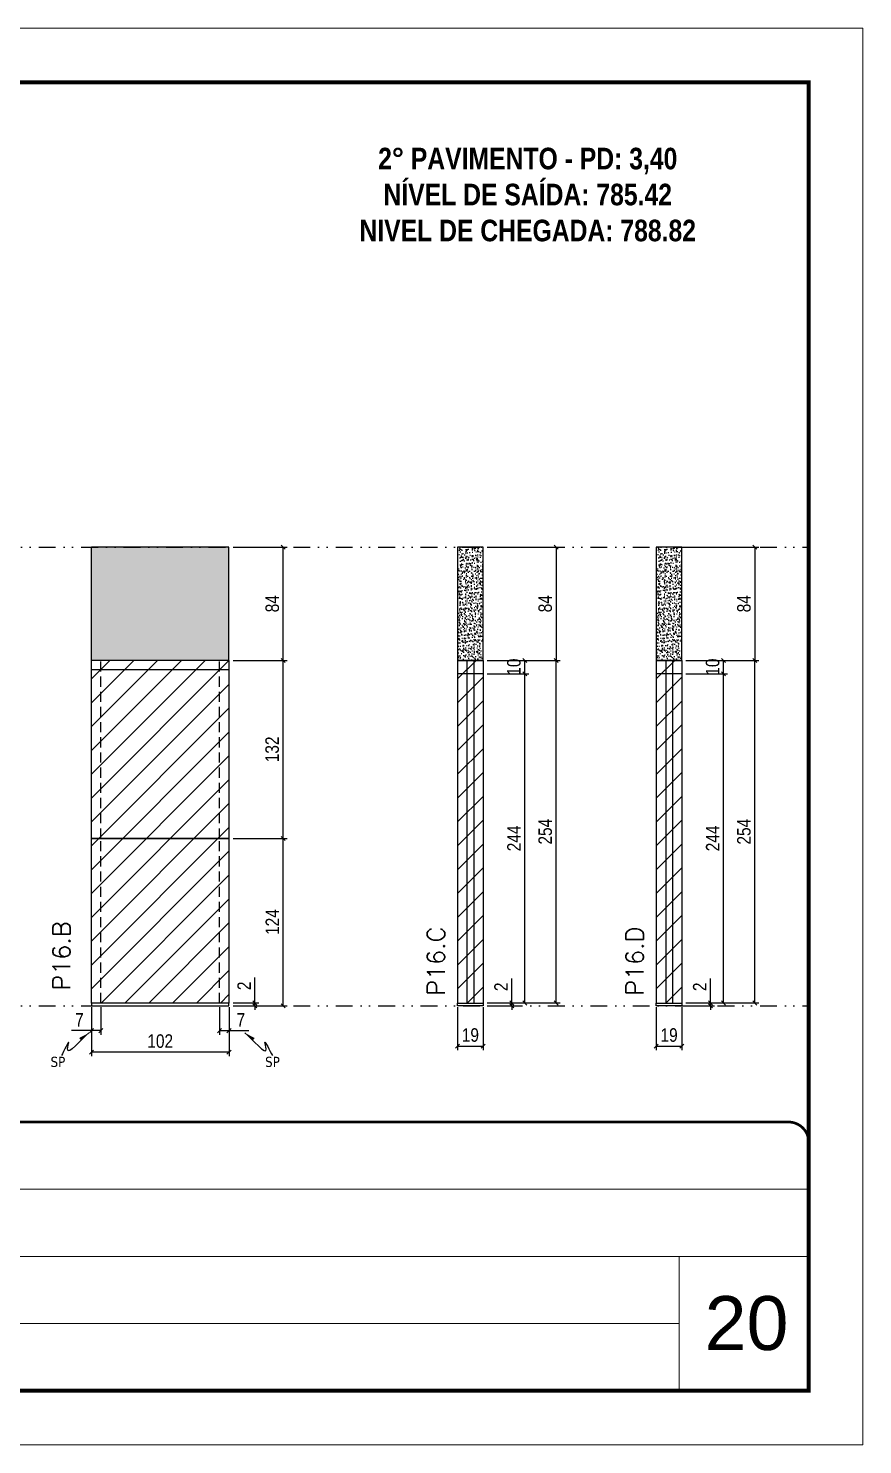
# Model space of a CAD drawing. Extents: x 2201 to 8455, y 252 to 7045.
# Drawn here: x 7836 to 8455, y 1400 to 2450 of the extents above; entities that cross this region are included whole.
import ezdxf

# ---------------------------------------------------------------- set-up
doc = ezdxf.new("R2010")
doc.units = 0
for name, pattern in [('CONTINUO', [0]), ('DASHED', [0.75, 0.5, -0.25]), ('DIVIDE2', [0.625, 0.25, -0.125, 0, -0.125, 0, -0.125]), ('HIDDEN', [0.375, 0.25, -0.125])]:
    doc.linetypes.add(name, pattern=pattern)
for name, color, linetype, lineweight in [('CARIMBO', 255, 'Continuous', 9), ('Folhas', 255, 'Continuous', 9), ('Hachura', 251, 'Continuous', 9), ('SARRAFO DE PRESSAO', 251, 'DASHED', 9), ('Texto Seção', 7, 'Continuous', 15)]:
    doc.layers.add(name, color=color, linetype=linetype, lineweight=lineweight)
for name, color, linetype in [('COTA', 241, 'Continuous'), ('NOMENCLATURA', 7, 'Continuous'), ('Nível', 160, 'Continuous'), ('Painéis', 200, 'Continuous'), ('SARR_2.2x7', 40, 'Continuous'), ('Sarrafo de Pressão', 42, 'HIDDEN'), ('texto', 7, 'Continuous')]:
    doc.layers.add(name, color=color, linetype=linetype)
doc.styles.add('ARIAL', font='arial.ttf')
doc.styles.add('COTA TECNICA', font='techl___.ttf', dxfattribs={"height": 10})
doc.styles.add('COTA TECNICA-50', font='techl___.ttf', dxfattribs={"height": 10})
doc.styles.add('REGUA-120', font='ROMANS.shx', dxfattribs={"height": 15})
doc.styles.add('ROMANC', font='techb___.ttf', dxfattribs={"height": 2.5})
doc.styles.get("Standard").update_dxf_attribs({"font": 'arial.ttf'})
doc.dimstyles.new('COTA PAINEL-50', dxfattribs={"dimtxt": 10, "dimasz": 3, "dimexe": 3, "dimexo": 3, "dimgap": 3, "dimtad": 1, "dimdec": 1, "dimzin": 12, "dimdsep": 46, "dimtxsty": 'COTA TECNICA-50', "dimblk1": 'OBLIQUE', "dimblk2": 'OBLIQUE', "dimsah": 1, "dimcen": 0.9, "dimclrd": 4, "dimclre": 4, "dimclrt": 240, "dimadec": 1, "dimazin": 3, "dimtfac": 1, "dimtdec": 1, "dimtmove": 0, "dimatfit": 3, "dimfxl": 1, "dimtolj": 1, "dimtzin": 12, "dimarcsym": 0})
doc.dimstyles.new('PAINEL', dxfattribs={"dimtxt": 10, "dimasz": 3, "dimexe": 3, "dimexo": 3, "dimgap": 3, "dimtad": 1, "dimdec": 1, "dimzin": 12, "dimdsep": 46, "dimtxsty": 'COTA TECNICA', "dimblk1": 'OBLIQUE', "dimblk2": 'OBLIQUE', "dimsah": 1, "dimcen": 0.9, "dimclrd": 4, "dimclre": 4, "dimclrt": 240, "dimadec": 1, "dimazin": 3, "dimtfac": 1, "dimtdec": 1, "dimtmove": 0, "dimatfit": 3, "dimfxl": 1, "dimtolj": 1, "dimtzin": 12, "dimarcsym": 0})
doc.dimstyles.get("Standard").update_dxf_attribs({"dimtxt": 0.18, "dimasz": 0.18, "dimexe": 0.18, "dimexo": 0.0625, "dimgap": 0.09, "dimtad": 0, "dimtih": 1, "dimtoh": 1, "dimdec": 4, "dimzin": 0, "dimdsep": 46, "dimtxsty": 'Standard', "dimcen": 0.09, "dimadec": 0, "dimazin": 0, "dimtfac": 1, "dimtdec": 4, "dimtofl": 0, "dimtmove": 0, "dimatfit": 3, "dimfxl": 1, "dimtolj": 1, "dimtzin": 0, "dimarcsym": 0})

# ---------------------------------------------------------------- blocks, each defined once
blk = doc.blocks.new('9999999999')
at = {"color": 30, "linetype": 'CONTINUO'}
for p, q in [((98564.6, 34379.6), (99584, 34379.6)), ((98564.6, 34329.8), (99488, 34329.8)), ((99584, 34329.8), (99488, 34329.8)), ((99488, 34329.8), (99488, 34230.2)), ((98564.6, 34280), (99488, 34280))]:
    blk.add_line(p, q, dxfattribs=at)
at = {"color": 30, "linetype": 'CONTINUO', "const_width": 2}
blk.add_lwpolyline([(99584, 34230.2), (99584, 34414.4, 0.414214), (99569, 34429.4), (98229, 34429.4, 0.414214), (98214, 34414.4), (98214, 34245.2, 0.414214), (98229, 34230.2), (99584, 34230.2)], format="xyb", dxfattribs=at)
at = {"layer": 'Folhas'}
blk.add_lwpolyline([(98139, 34190.2), (99624, 34190.2), (99624, 35240.2), (98139, 35240.2)], close=True, dxfattribs=at)
at = {"layer": 'Folhas', "color": 30, "const_width": 3}
blk.add_lwpolyline([(98214, 34230.2), (99584, 34230.2), (99584, 35200.2), (98214, 35200.2)], close=True, dxfattribs=at)
blk = doc.blocks.new('_Oblique')
at = {"color": 0, "linetype": 'ByBlock', "lineweight": -2}
blk.add_line((-0.5, -0.5), (0.5, 0.5), dxfattribs=at)
blk = doc.blocks.new('*D197')
at = {"layer": 'COTA', "color": 4, "lineweight": -2, "transparency": 16777216}
for p, q in [((8154.6, 1724.8), (8154.6, 1692.9)), ((8173.6, 1724.8), (8173.6, 1692.9)), ((8154.6, 1695.9), (8173.6, 1695.9))]:
    blk.add_line(p, q, dxfattribs=at)
at = {"layer": 'Defpoints', "color": 0, "transparency": 16777216}
for p in [(8154.6, 1727.8), (8173.6, 1727.8), (8173.6, 1695.9)]:
    blk.add_point(p, dxfattribs=at)
at = {"layer": 'COTA', "color": 4, "lineweight": -2, "transparency": 16777216, "xscale": 3, "yscale": 3, "zscale": 3, "rotation": 180}
blk.add_blockref('_Oblique', (8154.6, 1695.9), dxfattribs=at)
at = {"layer": 'COTA', "color": 4, "lineweight": -2, "transparency": 16777216, "xscale": 3, "yscale": 3, "zscale": 3}
blk.add_blockref('_Oblique', (8173.6, 1695.9), dxfattribs=at)
at = {"layer": 'COTA', "color": 240, "transparency": 16777216, "insert": (8164.1, 1704), "char_height": 10, "attachment_point": 5, "style": 'COTA TECNICA'}
blk.add_mtext('\\A1;19', dxfattribs=at)
blk = doc.blocks.new('*D198')
at = {"layer": 'COTA', "color": 4, "lineweight": -2, "transparency": 16777216}
for p, q in [((8194.8, 1727.8), (8194.8, 1745.9)), ((8176.6, 1727.8), (8197.8, 1727.8)), ((8176.6, 1725.8), (8197.8, 1725.8)), ((8194.8, 1725.8), (8194.8, 1727.8)), ((8194.8, 1725.8), (8194.8, 1722.8))]:
    blk.add_line(p, q, dxfattribs=at)
at = {"layer": 'Defpoints', "color": 0, "transparency": 16777216}
for p in [(8173.6, 1727.8), (8173.6, 1725.8), (8194.8, 1727.8)]:
    blk.add_point(p, dxfattribs=at)
at = {"layer": 'COTA', "color": 4, "lineweight": -2, "transparency": 16777216, "xscale": 3, "yscale": 3, "zscale": 3}
for p, rotation in [((8194.8, 1727.8), 270), ((8194.8, 1725.8), 90)]:
    blk.add_blockref('_Oblique', p, dxfattribs=dict(at, rotation=rotation))
at = {"layer": 'COTA', "color": 240, "transparency": 16777216, "insert": (8186.8, 1739.8), "char_height": 10, "attachment_point": 5, "rotation": 90, "style": 'COTA TECNICA-50'}
blk.add_mtext('\\A1;2', dxfattribs=at)
blk = doc.blocks.new('*D658')
at = {"layer": 'COTA', "color": 4, "linetype": 'ByBlock', "lineweight": -2, "transparency": 16777216}
for p, q in [((8176.6, 2065.8), (8230.7, 2065.8)), ((8227.7, 2065.8), (8227.7, 1981.8)), ((8176.6, 1981.8), (8230.7, 1981.8))]:
    blk.add_line(p, q, dxfattribs=at)
at = {"layer": 'Defpoints', "color": 0, "linetype": 'ByBlock', "transparency": 16777216}
for p in [(8173.6, 2065.8), (8173.6, 1981.8), (8227.7, 1981.8)]:
    blk.add_point(p, dxfattribs=at)
at = {"layer": 'COTA', "color": 4, "linetype": 'ByBlock', "lineweight": -2, "transparency": 16777216, "xscale": 3, "yscale": 3, "zscale": 3}
for p, rotation in [((8227.7, 2065.8), 90), ((8227.7, 1981.8), 270)]:
    blk.add_blockref('_Oblique', p, dxfattribs=dict(at, rotation=rotation))
at = {"layer": 'COTA', "color": 240, "linetype": 'ByBlock', "transparency": 16777216, "insert": (8219.6, 2023.8), "char_height": 10, "attachment_point": 5, "rotation": 90, "style": 'COTA TECNICA'}
blk.add_mtext('\\A1;84', dxfattribs=at)
blk = doc.blocks.new('*D199')
at = {"layer": 'COTA', "color": 4, "lineweight": -2, "transparency": 16777216}
for p, q in [((8176.6, 1981.8), (8207.5, 1981.8)), ((8204.5, 1971.8), (8204.5, 1981.8)), ((8176.6, 1971.8), (8207.5, 1971.8))]:
    blk.add_line(p, q, dxfattribs=at)
at = {"layer": 'Defpoints', "color": 0, "transparency": 16777216}
for p in [(8173.6, 1981.8), (8204.5, 1981.8), (8173.6, 1971.8)]:
    blk.add_point(p, dxfattribs=at)
at = {"layer": 'COTA', "color": 4, "lineweight": -2, "transparency": 16777216, "xscale": 3, "yscale": 3, "zscale": 3}
for p, rotation in [((8204.5, 1981.8), 90), ((8204.5, 1971.8), 270)]:
    blk.add_blockref('_Oblique', p, dxfattribs=dict(at, rotation=rotation))
at = {"layer": 'COTA', "color": 240, "transparency": 16777216, "insert": (8196.4, 1976.8), "char_height": 10, "attachment_point": 5, "rotation": 90, "style": 'COTA TECNICA-50'}
blk.add_mtext('\\A1;10', dxfattribs=at)
blk = doc.blocks.new('*D659')
at = {"layer": 'COTA', "color": 4, "lineweight": -2, "transparency": 16777216}
for p, q in [((8176.6, 1971.8), (8207.5, 1971.8)), ((8204.5, 1727.8), (8204.5, 1971.8)), ((8176.6, 1727.8), (8207.5, 1727.8))]:
    blk.add_line(p, q, dxfattribs=at)
at = {"layer": 'Defpoints', "color": 0, "transparency": 16777216}
for p in [(8173.6, 1971.8), (8204.5, 1971.8), (8173.6, 1727.8)]:
    blk.add_point(p, dxfattribs=at)
at = {"layer": 'COTA', "color": 4, "lineweight": -2, "transparency": 16777216, "xscale": 3, "yscale": 3, "zscale": 3}
for p, rotation in [((8204.5, 1971.8), 90), ((8204.5, 1727.8), 270)]:
    blk.add_blockref('_Oblique', p, dxfattribs=dict(at, rotation=rotation))
at = {"layer": 'COTA', "color": 240, "transparency": 16777216, "insert": (8196.4, 1849.8), "char_height": 10, "attachment_point": 5, "rotation": 90, "style": 'COTA TECNICA'}
blk.add_mtext('\\A1;244', dxfattribs=at)
blk = doc.blocks.new('*D200')
at = {"layer": 'COTA', "color": 4, "lineweight": -2, "transparency": 16777216}
for p, q in [((7883.2, 1724.8), (7883.2, 1688.4)), ((7985.2, 1724.8), (7985.2, 1688.4)), ((7985.2, 1691.4), (7883.2, 1691.4))]:
    blk.add_line(p, q, dxfattribs=at)
at = {"layer": 'Defpoints', "color": 0, "transparency": 16777216}
for p in [(7883.2, 1727.8), (7985.2, 1727.8), (7883.2, 1691.4)]:
    blk.add_point(p, dxfattribs=at)
at = {"layer": 'COTA', "color": 4, "lineweight": -2, "transparency": 16777216, "xscale": 3, "yscale": 3, "zscale": 3, "rotation": 180}
blk.add_blockref('_Oblique', (7883.2, 1691.4), dxfattribs=at)
at = {"layer": 'COTA', "color": 4, "lineweight": -2, "transparency": 16777216, "xscale": 3, "yscale": 3, "zscale": 3}
blk.add_blockref('_Oblique', (7985.2, 1691.4), dxfattribs=at)
at = {"layer": 'COTA', "color": 240, "transparency": 16777216, "insert": (7934.2, 1699.5), "char_height": 10, "attachment_point": 5, "style": 'COTA TECNICA'}
blk.add_mtext('\\A1;102', dxfattribs=at)
blk = doc.blocks.new('*D201')
at = {"layer": 'COTA', "color": 4, "lineweight": -2, "transparency": 16777216}
for p, q in [((7978.2, 1724.8), (7978.2, 1704.3)), ((7985.2, 1722.8), (7985.2, 1704.3)), ((7978.2, 1707.3), (7985.2, 1707.3)), ((7985.2, 1707.3), (7999.9, 1707.3))]:
    blk.add_line(p, q, dxfattribs=at)
at = {"layer": 'Defpoints', "color": 0, "transparency": 16777216}
for p in [(7978.2, 1727.8), (7985.2, 1725.8), (7985.2, 1707.3)]:
    blk.add_point(p, dxfattribs=at)
at = {"layer": 'COTA', "color": 4, "lineweight": -2, "transparency": 16777216, "xscale": 3, "yscale": 3, "zscale": 3, "rotation": 180}
blk.add_blockref('_Oblique', (7978.2, 1707.3), dxfattribs=at)
at = {"layer": 'COTA', "color": 4, "lineweight": -2, "transparency": 16777216, "xscale": 3, "yscale": 3, "zscale": 3}
blk.add_blockref('_Oblique', (7985.2, 1707.3), dxfattribs=at)
at = {"layer": 'COTA', "color": 240, "transparency": 16777216, "insert": (7994, 1715.3), "char_height": 10, "attachment_point": 5, "style": 'COTA TECNICA-50'}
blk.add_mtext('\\A1;7', dxfattribs=at)
blk = doc.blocks.new('*D202')
at = {"layer": 'COTA', "color": 4, "lineweight": -2, "transparency": 16777216}
for p, q in [((7883.2, 1722.8), (7883.2, 1704.3)), ((7890.2, 1724.8), (7890.2, 1704.3)), ((7883.2, 1707.3), (7868.4, 1707.3)), ((7890.2, 1707.3), (7883.2, 1707.3))]:
    blk.add_line(p, q, dxfattribs=at)
at = {"layer": 'Defpoints', "color": 0, "transparency": 16777216}
for p in [(7883.2, 1725.8), (7890.2, 1727.8), (7883.2, 1707.3)]:
    blk.add_point(p, dxfattribs=at)
at = {"layer": 'COTA', "color": 4, "lineweight": -2, "transparency": 16777216, "xscale": 3, "yscale": 3, "zscale": 3, "rotation": 180}
blk.add_blockref('_Oblique', (7883.2, 1707.3), dxfattribs=at)
at = {"layer": 'COTA', "color": 4, "lineweight": -2, "transparency": 16777216, "xscale": 3, "yscale": 3, "zscale": 3}
blk.add_blockref('_Oblique', (7890.2, 1707.3), dxfattribs=at)
at = {"layer": 'COTA', "color": 240, "transparency": 16777216, "insert": (7874.3, 1715.3), "char_height": 10, "attachment_point": 5, "style": 'COTA TECNICA-50'}
blk.add_mtext('\\A1;7', dxfattribs=at)
blk = doc.blocks.new('*D203')
at = {"layer": 'COTA', "color": 4, "linetype": 'ByBlock', "lineweight": -2, "transparency": 16777216}
for p, q in [((7988.2, 1849.8), (8028.4, 1849.8)), ((8025.4, 1725.8), (8025.4, 1849.8)), ((7988.2, 1725.8), (8028.4, 1725.8))]:
    blk.add_line(p, q, dxfattribs=at)
at = {"layer": 'Defpoints', "color": 0, "linetype": 'ByBlock', "transparency": 16777216}
for p in [(7985.2, 1849.8), (8025.4, 1849.8), (7985.2, 1725.8)]:
    blk.add_point(p, dxfattribs=at)
at = {"layer": 'COTA', "color": 4, "linetype": 'ByBlock', "lineweight": -2, "transparency": 16777216, "xscale": 3, "yscale": 3, "zscale": 3}
for p, rotation in [((8025.4, 1849.8), 90), ((8025.4, 1725.8), 270)]:
    blk.add_blockref('_Oblique', p, dxfattribs=dict(at, rotation=rotation))
at = {"layer": 'COTA', "color": 240, "linetype": 'ByBlock', "transparency": 16777216, "insert": (8017.3, 1787.8), "char_height": 10, "attachment_point": 5, "rotation": 90, "style": 'COTA TECNICA'}
blk.add_mtext('\\A1;124', dxfattribs=at)
blk = doc.blocks.new('*D204')
at = {"layer": 'COTA', "color": 4, "lineweight": -2, "transparency": 16777216}
for p, q in [((8004.4, 1727.8), (8004.4, 1746.6)), ((7988.2, 1727.8), (8007.4, 1727.8)), ((7988.2, 1725.8), (8007.4, 1725.8)), ((8004.4, 1725.8), (8004.4, 1727.8)), ((8004.4, 1725.8), (8004.4, 1722.8))]:
    blk.add_line(p, q, dxfattribs=at)
at = {"layer": 'Defpoints', "color": 0, "transparency": 16777216}
for p in [(7985.2, 1727.8), (7985.2, 1725.8), (8004.4, 1725.8)]:
    blk.add_point(p, dxfattribs=at)
at = {"layer": 'COTA', "color": 4, "lineweight": -2, "transparency": 16777216, "xscale": 3, "yscale": 3, "zscale": 3}
for p, rotation in [((8004.4, 1727.8), 270), ((8004.4, 1725.8), 90)]:
    blk.add_blockref('_Oblique', p, dxfattribs=dict(at, rotation=rotation))
at = {"layer": 'COTA', "color": 240, "transparency": 16777216, "insert": (7996.4, 1740.5), "char_height": 10, "attachment_point": 5, "rotation": 90, "style": 'COTA TECNICA-50'}
blk.add_mtext('\\A1;2', dxfattribs=at)
blk = doc.blocks.new('*D205')
at = {"layer": 'COTA', "color": 4, "linetype": 'ByBlock', "lineweight": -2, "transparency": 16777216}
for p, q in [((7988.2, 1849.8), (8028.4, 1849.8)), ((8025.4, 1725.8), (8025.4, 1849.8)), ((7988.2, 1725.8), (8028.4, 1725.8))]:
    blk.add_line(p, q, dxfattribs=at)
at = {"layer": 'Defpoints', "color": 0, "linetype": 'ByBlock', "transparency": 16777216}
for p in [(7985.2, 1849.8), (8025.4, 1849.8), (7985.2, 1725.8)]:
    blk.add_point(p, dxfattribs=at)
at = {"layer": 'COTA', "color": 4, "linetype": 'ByBlock', "lineweight": -2, "transparency": 16777216, "xscale": 3, "yscale": 3, "zscale": 3}
for p, rotation in [((8025.4, 1849.8), 90), ((8025.4, 1725.8), 270)]:
    blk.add_blockref('_Oblique', p, dxfattribs=dict(at, rotation=rotation))
at = {"layer": 'COTA', "color": 240, "linetype": 'ByBlock', "transparency": 16777216, "insert": (8017.3, 1787.8), "char_height": 10, "attachment_point": 5, "rotation": 90, "style": 'COTA TECNICA'}
blk.add_mtext('\\A1;124', dxfattribs=at)
blk = doc.blocks.new('*D206')
at = {"layer": 'COTA', "color": 4, "lineweight": -2, "transparency": 16777216}
for p, q in [((8176.6, 1981.8), (8230.7, 1981.8)), ((8227.7, 1727.8), (8227.7, 1981.8)), ((8176.6, 1727.8), (8230.7, 1727.8))]:
    blk.add_line(p, q, dxfattribs=at)
at = {"layer": 'Defpoints', "color": 0, "transparency": 16777216}
for p in [(8173.6, 1981.8), (8227.7, 1981.8), (8173.6, 1727.8)]:
    blk.add_point(p, dxfattribs=at)
at = {"layer": 'COTA', "color": 4, "lineweight": -2, "transparency": 16777216, "xscale": 3, "yscale": 3, "zscale": 3}
for p, rotation in [((8227.7, 1981.8), 90), ((8227.7, 1727.8), 270)]:
    blk.add_blockref('_Oblique', p, dxfattribs=dict(at, rotation=rotation))
at = {"layer": 'COTA', "color": 240, "transparency": 16777216, "insert": (8219.6, 1854.8), "char_height": 10, "attachment_point": 5, "rotation": 90, "style": 'COTA TECNICA'}
blk.add_mtext('\\A1;254', dxfattribs=at)
blk = doc.blocks.new('*D207')
at = {"layer": 'COTA', "color": 4, "lineweight": -2, "transparency": 16777216}
for p, q in [((8301.9, 1724.8), (8301.9, 1692.9)), ((8320.9, 1724.8), (8320.9, 1692.9)), ((8301.9, 1695.9), (8320.9, 1695.9))]:
    blk.add_line(p, q, dxfattribs=at)
at = {"layer": 'Defpoints', "color": 0, "transparency": 16777216}
for p in [(8301.9, 1727.8), (8320.9, 1727.8), (8320.9, 1695.9)]:
    blk.add_point(p, dxfattribs=at)
at = {"layer": 'COTA', "color": 4, "lineweight": -2, "transparency": 16777216, "xscale": 3, "yscale": 3, "zscale": 3, "rotation": 180}
blk.add_blockref('_Oblique', (8301.9, 1695.9), dxfattribs=at)
at = {"layer": 'COTA', "color": 4, "lineweight": -2, "transparency": 16777216, "xscale": 3, "yscale": 3, "zscale": 3}
blk.add_blockref('_Oblique', (8320.9, 1695.9), dxfattribs=at)
at = {"layer": 'COTA', "color": 240, "transparency": 16777216, "insert": (8311.4, 1704), "char_height": 10, "attachment_point": 5, "style": 'COTA TECNICA'}
blk.add_mtext('\\A1;19', dxfattribs=at)
blk = doc.blocks.new('*D208')
at = {"layer": 'COTA', "color": 4, "lineweight": -2, "transparency": 16777216}
for p, q in [((8342.1, 1727.8), (8342.1, 1745.9)), ((8323.9, 1727.8), (8345.1, 1727.8)), ((8323.9, 1725.8), (8345.1, 1725.8)), ((8342.1, 1725.8), (8342.1, 1727.8)), ((8342.1, 1725.8), (8342.1, 1722.8))]:
    blk.add_line(p, q, dxfattribs=at)
at = {"layer": 'Defpoints', "color": 0, "transparency": 16777216}
for p in [(8320.9, 1727.8), (8320.9, 1725.8), (8342.1, 1727.8)]:
    blk.add_point(p, dxfattribs=at)
at = {"layer": 'COTA', "color": 4, "lineweight": -2, "transparency": 16777216, "xscale": 3, "yscale": 3, "zscale": 3}
for p, rotation in [((8342.1, 1727.8), 270), ((8342.1, 1725.8), 90)]:
    blk.add_blockref('_Oblique', p, dxfattribs=dict(at, rotation=rotation))
at = {"layer": 'COTA', "color": 240, "transparency": 16777216, "insert": (8334.1, 1739.8), "char_height": 10, "attachment_point": 5, "rotation": 90, "style": 'COTA TECNICA-50'}
blk.add_mtext('\\A1;2', dxfattribs=at)
blk = doc.blocks.new('*D660')
at = {"layer": 'COTA', "color": 4, "linetype": 'ByBlock', "lineweight": -2, "transparency": 16777216}
for p, q in [((8323.9, 2065.8), (8378, 2065.8)), ((8375, 2065.8), (8375, 1981.8)), ((8323.9, 1981.8), (8378, 1981.8))]:
    blk.add_line(p, q, dxfattribs=at)
at = {"layer": 'Defpoints', "color": 0, "linetype": 'ByBlock', "transparency": 16777216}
for p in [(8320.9, 2065.8), (8320.9, 1981.8), (8375, 1981.8)]:
    blk.add_point(p, dxfattribs=at)
at = {"layer": 'COTA', "color": 4, "linetype": 'ByBlock', "lineweight": -2, "transparency": 16777216, "xscale": 3, "yscale": 3, "zscale": 3}
for p, rotation in [((8375, 2065.8), 90), ((8375, 1981.8), 270)]:
    blk.add_blockref('_Oblique', p, dxfattribs=dict(at, rotation=rotation))
at = {"layer": 'COTA', "color": 240, "linetype": 'ByBlock', "transparency": 16777216, "insert": (8366.9, 2023.8), "char_height": 10, "attachment_point": 5, "rotation": 90, "style": 'COTA TECNICA'}
blk.add_mtext('\\A1;84', dxfattribs=at)
blk = doc.blocks.new('*D661')
at = {"layer": 'COTA', "color": 4, "lineweight": -2, "transparency": 16777216}
for p, q in [((8323.9, 1971.8), (8354.8, 1971.8)), ((8351.8, 1727.8), (8351.8, 1971.8)), ((8323.9, 1727.8), (8354.8, 1727.8))]:
    blk.add_line(p, q, dxfattribs=at)
at = {"layer": 'Defpoints', "color": 0, "transparency": 16777216}
for p in [(8320.9, 1971.8), (8351.8, 1971.8), (8320.9, 1727.8)]:
    blk.add_point(p, dxfattribs=at)
at = {"layer": 'COTA', "color": 4, "lineweight": -2, "transparency": 16777216, "xscale": 3, "yscale": 3, "zscale": 3}
for p, rotation in [((8351.8, 1971.8), 90), ((8351.8, 1727.8), 270)]:
    blk.add_blockref('_Oblique', p, dxfattribs=dict(at, rotation=rotation))
at = {"layer": 'COTA', "color": 240, "transparency": 16777216, "insert": (8343.7, 1849.8), "char_height": 10, "attachment_point": 5, "rotation": 90, "style": 'COTA TECNICA'}
blk.add_mtext('\\A1;244', dxfattribs=at)
blk = doc.blocks.new('*D209')
at = {"layer": 'COTA', "color": 4, "lineweight": -2, "transparency": 16777216}
for p, q in [((8323.9, 1981.8), (8378, 1981.8)), ((8375, 1727.8), (8375, 1981.8)), ((8323.9, 1727.8), (8378, 1727.8))]:
    blk.add_line(p, q, dxfattribs=at)
at = {"layer": 'Defpoints', "color": 0, "transparency": 16777216}
for p in [(8320.9, 1981.8), (8375, 1981.8), (8320.9, 1727.8)]:
    blk.add_point(p, dxfattribs=at)
at = {"layer": 'COTA', "color": 4, "lineweight": -2, "transparency": 16777216, "xscale": 3, "yscale": 3, "zscale": 3}
for p, rotation in [((8375, 1981.8), 90), ((8375, 1727.8), 270)]:
    blk.add_blockref('_Oblique', p, dxfattribs=dict(at, rotation=rotation))
at = {"layer": 'COTA', "color": 240, "transparency": 16777216, "insert": (8366.9, 1854.8), "char_height": 10, "attachment_point": 5, "rotation": 90, "style": 'COTA TECNICA'}
blk.add_mtext('\\A1;254', dxfattribs=at)
blk = doc.blocks.new('*D634')
at = {"layer": 'COTA', "color": 4, "lineweight": -2, "transparency": 16777216}
for p, q in [((7988.2, 1981.8), (8028.4, 1981.8)), ((8025.4, 1849.8), (8025.4, 1981.8)), ((7988.2, 1849.8), (8028.4, 1849.8))]:
    blk.add_line(p, q, dxfattribs=at)
at = {"layer": 'Defpoints', "color": 0, "transparency": 16777216}
for p in [(7985.2, 1981.8), (8025.4, 1981.8), (7985.2, 1849.8)]:
    blk.add_point(p, dxfattribs=at)
at = {"layer": 'COTA', "color": 4, "lineweight": -2, "transparency": 16777216, "xscale": 3, "yscale": 3, "zscale": 3}
for p, rotation in [((8025.4, 1981.8), 90), ((8025.4, 1849.8), 270)]:
    blk.add_blockref('_Oblique', p, dxfattribs=dict(at, rotation=rotation))
at = {"layer": 'COTA', "color": 240, "transparency": 16777216, "insert": (8017.2, 1915.8), "char_height": 10, "attachment_point": 5, "rotation": 90, "style": 'COTA TECNICA'}
blk.add_mtext('\\A1;132', dxfattribs=at)
blk = doc.blocks.new('*D635')
at = {"layer": 'COTA', "color": 4, "lineweight": -2, "transparency": 16777216}
for p, q in [((7988.2, 2065.8), (8028.4, 2065.8)), ((8025.4, 1981.8), (8025.4, 2065.8)), ((7988.2, 1981.8), (8028.4, 1981.8))]:
    blk.add_line(p, q, dxfattribs=at)
at = {"layer": 'Defpoints', "color": 0, "transparency": 16777216}
for p in [(7985.2, 2065.8), (8025.4, 2065.8), (7985.2, 1981.8)]:
    blk.add_point(p, dxfattribs=at)
at = {"layer": 'COTA', "color": 4, "lineweight": -2, "transparency": 16777216, "xscale": 3, "yscale": 3, "zscale": 3}
for p, rotation in [((8025.4, 2065.8), 90), ((8025.4, 1981.8), 270)]:
    blk.add_blockref('_Oblique', p, dxfattribs=dict(at, rotation=rotation))
at = {"layer": 'COTA', "color": 240, "transparency": 16777216, "insert": (8017.3, 2023.8), "char_height": 10, "attachment_point": 5, "rotation": 90, "style": 'COTA TECNICA'}
blk.add_mtext('\\A1;84', dxfattribs=at)
blk = doc.blocks.new('*D162')
at = {"layer": 'COTA', "color": 4, "lineweight": -2, "transparency": 16777216}
for p, q in [((8323.9, 1981.8), (8354.8, 1981.8)), ((8351.8, 1971.8), (8351.8, 1981.8)), ((8323.9, 1971.8), (8354.8, 1971.8))]:
    blk.add_line(p, q, dxfattribs=at)
at = {"layer": 'Defpoints', "color": 0, "transparency": 16777216}
for p in [(8320.9, 1981.8), (8351.8, 1981.8), (8320.9, 1971.8)]:
    blk.add_point(p, dxfattribs=at)
at = {"layer": 'COTA', "color": 4, "lineweight": -2, "transparency": 16777216, "xscale": 3, "yscale": 3, "zscale": 3}
for p, rotation in [((8351.8, 1981.8), 90), ((8351.8, 1971.8), 270)]:
    blk.add_blockref('_Oblique', p, dxfattribs=dict(at, rotation=rotation))
at = {"layer": 'COTA', "color": 240, "transparency": 16777216, "insert": (8343.7, 1976.8), "char_height": 10, "attachment_point": 5, "rotation": 90, "style": 'COTA TECNICA'}
blk.add_mtext('\\A1;10', dxfattribs=at)

msp = doc.modelspace()

# ---------------------------------------------------------------- hatches: boundary and pattern name
at = {"layer": 'COTA', "linetype": 'ByBlock'}
h = msp.add_hatch(dxfattribs=at)
h.set_pattern_fill('AR-CONC', color=256, scale=0.03)
h.set_pattern_definition([(50, (-163053.523, -102018.138), (5.46554007, -0.47817257), [0.5715, -6.2865]), (355, (-163053.523, -102018.138), (-1.05730264, 5.73170536), [0.4572, -5.02921753]), (100.4514447, (-163053.0676, -102018.178), (4.40823741, 5.25353256), [0.48570026, -5.34270734]), (46.1842, (-163053.523, -102016.614), (8.13237123, -1.26126984), [0.85725, -9.42975]), (96.6355576, (-163052.845, -102016.719), (7.12212402, 7.42278374), [0.7285507, -8.01406824]), (351.184151, (-163053.523, -102016.614), (7.12212402, 7.42278374), [0.685799, -7.54379196]), (21, (-163052.761, -102016.995), (4.54843174, -3.06795595), [0.5715, -6.2865]), (326, (-163052.761, -102016.995), (1.85406085, 5.52563898), [0.4572, -5.0292]), (71.451445, (-163052.382, -102017.251), (6.40249258, 2.45768307), [0.48570026, -5.34269813]), (37.5, (-163053.523, -102018.138), (0.092658098, 2.536651166), [0, -4.96824, 0, -5.1054, 0, -5.04825]), (7.5, (-163053.523, -102018.138), (2.004589875, 3.005417245), [0, -2.91084, 0, -4.85394, 0, -1.92405]), (327.5, (-163055.2223, -102018.138), (4.067717855, -0.17186232), [0, -1.905, 0, -5.9436, 0, -7.8867]), (317.5, (-163055.9843, -102018.138), (4.44387544, 0.76279473), [0, -2.4765, 0, -3.94716, 0, -5.6007])])
h.paths.add_polyline_path([(7985.16, 1981.78), (7985.16, 2065.78), (7883.16, 2065.78), (7883.16, 1981.78)])
h = msp.add_hatch(dxfattribs=at)
h.set_pattern_fill('AR-CONC', color=256, scale=0.03)
h.set_pattern_definition([(50, (-162851.149, -102018.138), (5.46554007, -0.47817257), [0.5715, -6.2865]), (355, (-162851.149, -102018.138), (-1.05730264, 5.73170536), [0.4572, -5.02921753]), (100.4514447, (-162850.6936, -102018.178), (4.40823741, 5.25353256), [0.48570026, -5.34270734]), (46.1842, (-162851.149, -102016.614), (8.13237123, -1.26126984), [0.85725, -9.42975]), (96.6355576, (-162850.471, -102016.719), (7.12212402, 7.42278374), [0.7285507, -8.01406824]), (351.184151, (-162851.149, -102016.614), (7.12212402, 7.42278374), [0.685799, -7.54379196]), (21, (-162850.387, -102016.995), (4.54843174, -3.06795595), [0.5715, -6.2865]), (326, (-162850.387, -102016.995), (1.85406085, 5.52563898), [0.4572, -5.0292]), (71.451445, (-162850.008, -102017.251), (6.40249258, 2.45768307), [0.48570026, -5.34269813]), (37.5, (-162851.149, -102018.138), (0.092658098, 2.536651166), [0, -4.96824, 0, -5.1054, 0, -5.04825]), (7.5, (-162851.149, -102018.138), (2.004589875, 3.005417245), [0, -2.91084, 0, -4.85394, 0, -1.92405]), (327.5, (-162852.8483, -102018.138), (4.067717855, -0.17186232), [0, -1.905, 0, -5.9436, 0, -7.8867]), (317.5, (-162853.6103, -102018.138), (4.44387544, 0.76279473), [0, -2.4765, 0, -3.94716, 0, -5.6007])])
h.paths.add_polyline_path([(8173.59, 1981.78), (8173.59, 2065.78), (8154.59, 2065.78), (8154.59, 1981.78)])
h = msp.add_hatch(dxfattribs=at)
h.set_pattern_fill('AR-CONC', color=256, scale=0.03)
h.set_pattern_definition([(50, (-162703.86, -102018.138), (5.46554007, -0.47817257), [0.5715, -6.2865]), (355, (-162703.86, -102018.138), (-1.05730264, 5.73170536), [0.4572, -5.02921753]), (100.4514447, (-162703.4043, -102018.178), (4.40823741, 5.25353256), [0.48570026, -5.34270734]), (46.1842, (-162703.86, -102016.614), (8.13237123, -1.26126984), [0.85725, -9.42975]), (96.6355576, (-162703.182, -102016.719), (7.12212402, 7.42278374), [0.7285507, -8.01406824]), (351.184151, (-162703.86, -102016.614), (7.12212402, 7.42278374), [0.685799, -7.54379196]), (21, (-162703.098, -102016.995), (4.54843174, -3.06795595), [0.5715, -6.2865]), (326, (-162703.098, -102016.995), (1.85406085, 5.52563898), [0.4572, -5.0292]), (71.451445, (-162702.719, -102017.251), (6.40249258, 2.45768307), [0.48570026, -5.34269813]), (37.5, (-162703.8598, -102018.138), (0.092658098, 2.536651166), [0, -4.96824, 0, -5.1054, 0, -5.04825]), (7.5, (-162703.8598, -102018.138), (2.004589875, 3.005417245), [0, -2.91084, 0, -4.85394, 0, -1.92405]), (327.5, (-162705.559, -102018.138), (4.067717855, -0.17186232), [0, -1.905, 0, -5.9436, 0, -7.8867]), (317.5, (-162706.321, -102018.138), (4.44387544, 0.76279473), [0, -2.4765, 0, -3.94716, 0, -5.6007])])
h.paths.add_polyline_path([(8301.88, 1981.78), (8320.88, 1981.78), (8320.88, 2065.78), (8301.88, 2065.78)])
at = {"layer": 'Hachura', "linetype": 'ByBlock'}
h = msp.add_hatch(dxfattribs=at)
h.set_pattern_fill('ANSI31', color=256, scale=100)
h.set_pattern_definition([(45, (-109266.967, -33387.5), (-8.8388348, 8.8388348), [])])
h.paths.add_polyline_path([(7985.16, 1727.78), (7985.16, 1981.78), (7883.16, 1981.78), (7883.16, 1727.78)])
h = msp.add_hatch(dxfattribs=at)
h.set_pattern_fill('ANSI31', color=256, scale=100)
h.set_pattern_definition([(45, (-108995.536, -33387.5), (-8.8388348, 8.8388348), [])])
h.paths.add_polyline_path([(8173.59, 1727.78), (8173.59, 1981.78), (8154.59, 1981.78), (8154.59, 1727.78)])
h = msp.add_hatch(dxfattribs=at)
h.set_pattern_fill('ANSI31', color=256, scale=100)
h.set_pattern_definition([(45, (-108848.247, -33387.524), (-8.8388348, 8.8388348), [])])
h.paths.add_polyline_path([(8320.88, 1727.75), (8320.88, 1981.75), (8301.88, 1981.75), (8301.88, 1727.75)])

# ---------------------------------------------------------------- linework, layer by layer
at = {"layer": 'COTA', "linetype": 'ByBlock'}
for p, q in [((7985.16, 2065.78), (7883.16, 2065.78)), ((7883.16, 2065.78), (7883.16, 2065.78)), ((7883.16, 1981.78), (7883.16, 2065.78)), ((7985.16, 1981.78), (7985.16, 2065.78))]:
    msp.add_line(p, q, dxfattribs=at)
for points in [[(8154.59, 1981.75), (8173.59, 1981.75), (8173.59, 2065.78), (8154.59, 2065.78)], [(8301.88, 1981.75), (8320.88, 1981.75), (8320.88, 2065.78), (8301.88, 2065.78)]]:
    msp.add_lwpolyline(points, close=True, dxfattribs=at)
at = {"layer": 'Nível', "color": 4, "linetype": 'DIVIDE2', "ltscale": 50}
for p, q in [((7435.34, 2065.78), (8414.87, 2065.78)), ((7435.34, 1725.78), (8414.87, 1725.78))]:
    msp.add_line(p, q, dxfattribs=at)
at = {"layer": 'Painéis'}
for p, q in [((7883.16, 1913.78), (7883.16, 1981.78)), ((7985.16, 1981.78), (7883.16, 1981.78)), ((7985.16, 1981.78), (7985.16, 1913.78)), ((8154.59, 1981.78), (8173.59, 1981.78)), ((8173.59, 1981.78), (8154.59, 1981.78)), ((8154.59, 1981.75), (8154.59, 1727.78)), ((8154.59, 1981.75), (8173.59, 1981.75)), ((8173.59, 1981.75), (8154.59, 1981.75)), ((8173.59, 1981.75), (8173.59, 1727.78)), ((8301.88, 1981.78), (8320.88, 1981.78)), ((8320.88, 1981.78), (8301.88, 1981.78)), ((8301.88, 1981.75), (8301.88, 1727.78)), ((8301.88, 1981.75), (8320.88, 1981.75)), ((8320.88, 1981.75), (8301.88, 1981.75)), ((8320.88, 1981.75), (8320.88, 1727.78)), ((8173.59, 1971.78), (8154.59, 1971.78)), ((8320.88, 1971.78), (8301.88, 1971.78)), ((7883.16, 1849.78), (7883.16, 1913.78)), ((7985.16, 1913.78), (7985.16, 1849.78)), ((7883.16, 1849.78), (7985.16, 1849.78)), ((7883.16, 1727.78), (7883.16, 1849.78)), ((7985.16, 1849.78), (7883.16, 1849.78)), ((7985.16, 1849.78), (7985.16, 1727.78)), ((7985.16, 1727.78), (7883.16, 1727.78)), ((8154.59, 1727.78), (8173.59, 1727.78)), ((8154.59, 1727.78), (8173.59, 1727.78)), ((8154.59, 1725.78), (8154.59, 1727.78)), ((8173.59, 1725.78), (8154.59, 1725.78)), ((8173.59, 1727.78), (8173.59, 1725.78)), ((8301.88, 1727.78), (8320.88, 1727.78)), ((8301.88, 1727.78), (8320.88, 1727.78)), ((8301.88, 1725.78), (8301.88, 1727.78)), ((8320.88, 1725.78), (8301.88, 1725.78)), ((8320.88, 1727.78), (8320.88, 1725.78))]:
    msp.add_line(p, q, dxfattribs=at)
msp.add_lwpolyline([(7883.16, 1725.78), (7985.16, 1725.78), (7985.16, 1727.78), (7883.16, 1727.78)], close=True, dxfattribs=at)
at = {"layer": 'SARR_2.2x7'}
msp.add_line((7985.16, 1974.78), (7883.16, 1974.78), dxfattribs=at)
for points in [[(8161.59, 1981.78), (8161.59, 1971.78), (8161.59, 1727.78)], [(8166.59, 1981.78), (8166.59, 1971.78), (8166.59, 1727.78)], [(8308.88, 1981.78), (8308.88, 1971.78), (8308.88, 1727.78)], [(8313.88, 1981.78), (8313.88, 1971.78), (8313.88, 1727.78)]]:
    msp.add_lwpolyline(points, dxfattribs=at)
at = {"layer": 'Sarrafo de Pressão', "ltscale": 30}
for p, q in [((7890.16, 1849.78), (7890.16, 1981.78)), ((7978.16, 1849.78), (7978.16, 1981.78)), ((7890.16, 1727.78), (7890.16, 1849.78)), ((7978.16, 1727.78), (7978.16, 1849.78))]:
    msp.add_line(p, q, dxfattribs=at)

# ---------------------------------------------------------------- block references
at = {"layer": 'SARRAFO DE PRESSAO', "color": 6, "linetype": 'ByBlock'}
msp.add_blockref('9999999999', (-91169.11, -32789.84), dxfattribs=at)

# ---------------------------------------------------------------- texts
at = {"layer": 'CARIMBO', "style": 'ARIAL'}
msp.add_text('20', height=40, dxfattribs=at).set_placement((8337.73, 1470.51))
at = {"layer": 'NOMENCLATURA', "color": 2, "insert": (8206.61, 2388.5), "char_height": 16, "attachment_point": 2, "style": 'ROMANC'}
msp.add_mtext_dynamic_manual_height_columns('\\P2° PAVIMENTO - PD: 3,40\\PNÍVEL DE SAÍDA: 785.42\\PNIVEL DE CHEGADA: 788.82', width=328.3607, gutter_width=1, heights=[0], dxfattribs=at)
at = {"layer": 'texto', "color": 0, "char_height": 7.5, "attachment_point": 5}
for insert in [(7858.38, 1684.1), (8017.41, 1684.1)]:
    msp.add_mtext('{\\fTahoma|b0|i0|c0|p34;\\C4;SP}', dxfattribs=dict(at, insert=insert))
at = {"layer": 'Texto Seção', "char_height": 13, "width": 285.3299, "attachment_point": 7, "rotation": 90, "style": 'REGUA-120'}
for s, insert in [('P16.B', (7867.54, 1737.03)), ('\\pxt4;P16.C', (8145.14, 1733.19)), ('\\pxt4;P16.D', (8292.43, 1733.19))]:
    msp.add_mtext(s, dxfattribs=dict(at, insert=insert))

# ---------------------------------------------------------------- dimensions: what is measured, and where the dimension line sits
at = {"layer": 'COTA'}
for base, p1, p2, angle, override, picture, middle in [((8025.38, 2065.78), (7985.16, 1981.78), (7985.16, 2065.78), 90, {"dimtmove": 1}, '*D635', (8017.28, 2023.78)), ((7883.16, 1691.41), (7985.16, 1727.78), (7883.16, 1727.78), 180, {"dimarcsym": 2}, '*D200', (7934.16, 1699.52))]:
    dim = msp.add_linear_dim(base=base, p1=p1, p2=p2, angle=angle, dimstyle='PAINEL', override=override, dxfattribs=at)
    dim.commit()
    dim.dimension.update_dxf_attribs({"geometry": picture, "text_midpoint": middle})
at = {"layer": 'COTA', "linetype": 'ByBlock'}
for base, p1, p2, picture, middle in [((8227.68, 1981.75), (8173.59, 2065.78), (8173.59, 1981.75), '*D658', (8219.59, 2023.76)), ((8374.97, 1981.75), (8320.88, 2065.78), (8320.88, 1981.75), '*D660', (8366.88, 2023.76))]:
    dim = msp.add_linear_dim(base=base, p1=p1, p2=p2, angle=90, dimstyle='PAINEL', dxfattribs=at)
    dim.commit()
    dim.dimension.update_dxf_attribs({"geometry": picture, "text_midpoint": middle})
at = {"layer": 'COTA'}
for base, p1, p2, angle, dimstyle, picture, middle in [((8025.38, 1981.78), (7985.16, 1849.78), (7985.16, 1981.78), 90, 'PAINEL', '*D634', (8017.16, 1915.78)), ((8227.68, 1981.78), (8173.59, 1727.78), (8173.59, 1981.78), 90, 'PAINEL', '*D206', (8219.57, 1854.78)), ((8374.97, 1981.78), (8320.88, 1727.78), (8320.88, 1981.78), 90, 'PAINEL', '*D209', (8366.86, 1854.78)), ((8204.47, 1971.78), (8173.59, 1727.78), (8173.59, 1971.78), 90, 'PAINEL', '*D659', (8196.4, 1849.78)), ((8351.76, 1971.78), (8320.88, 1727.78), (8320.88, 1971.78), 90, 'PAINEL', '*D661', (8343.69, 1849.78)), ((7883.16, 1707.26), (7890.16, 1727.78), (7883.16, 1725.78), 180, 'COTA PAINEL-50', '*D202', (7874.29, 1715.34))]:
    dim = msp.add_linear_dim(base=base, p1=p1, p2=p2, angle=angle, dimstyle=dimstyle, dxfattribs=at)
    dim.commit()
    dim.dimension.update_dxf_attribs({"geometry": picture, "text_midpoint": middle})
for base, p1, p2, dimstyle, picture, middle in [((8204.47, 1981.78), (8173.59, 1971.78), (8173.59, 1981.78), 'COTA PAINEL-50', '*D199', (8204.47, 1976.78)), ((8351.76, 1981.78), (8320.88, 1971.78), (8320.88, 1981.78), 'PAINEL', '*D162', (8351.76, 1976.78)), ((8004.42, 1725.78), (7985.16, 1727.78), (7985.16, 1725.78), 'COTA PAINEL-50', '*D204', (8004.42, 1740.52)), ((8194.78, 1727.78), (8173.59, 1725.78), (8173.59, 1727.78), 'COTA PAINEL-50', '*D198', (8194.78, 1739.83)), ((8342.07, 1727.78), (8320.88, 1725.78), (8320.88, 1727.78), 'COTA PAINEL-50', '*D208', (8342.07, 1739.83))]:
    dim = msp.add_linear_dim(base=base, p1=p1, p2=p2, angle=90, dimstyle=dimstyle, dxfattribs=at)
    dim.commit()
    dim.dimension.update_dxf_attribs({"geometry": picture, "text_midpoint": middle, "dimtype": 160})
at = {"layer": 'COTA', "linetype": 'ByBlock'}
for picture in ['*D203', '*D205']:
    dim = msp.add_aligned_dim(p1=(7985.16, 1725.78), p2=(7985.16, 1849.78), distance=-40.22, dimstyle='PAINEL', dxfattribs=at)
    dim.commit()
    dim.dimension.update_dxf_attribs({"geometry": picture, "text_midpoint": (8017.3, 1787.78)})
at = {"layer": 'COTA'}
dim = msp.add_linear_dim(base=(7985.16, 1707.26), p1=(7978.16, 1727.78), p2=(7985.16, 1725.78), dimstyle='COTA PAINEL-50', dxfattribs=at)
dim.commit()
dim.dimension.update_dxf_attribs({"geometry": '*D201', "text_midpoint": (7994.03, 1715.34)})
for base, p1, p2, picture, middle in [((8173.59, 1695.88), (8154.59, 1727.78), (8173.59, 1727.78), '*D197', (8164.09, 1703.97)), ((8320.88, 1695.88), (8301.88, 1727.78), (8320.88, 1727.78), '*D207', (8311.38, 1703.97))]:
    dim = msp.add_linear_dim(base=base, p1=p1, p2=p2, dimstyle='PAINEL', override={"dimarcsym": 2}, dxfattribs=at)
    dim.commit()
    dim.dimension.update_dxf_attribs({"geometry": picture, "text_midpoint": middle})

# ---------------------------------------------------------------- leaders
at = {"layer": 'COTA', "path_type": 1}
for points in [[(7881.33, 1705.59), (7865.55, 1693.76), (7866.47, 1698.57), (7860.92, 1688.79)], [(7996.99, 1705.59), (8012.77, 1693.76), (8011.85, 1698.57), (8017.4, 1688.79)]]:
    msp.add_leader(points, dimstyle='Standard', override={"dimasz": 8}, dxfattribs=at)

doc.saveas('drawing.dxf')
